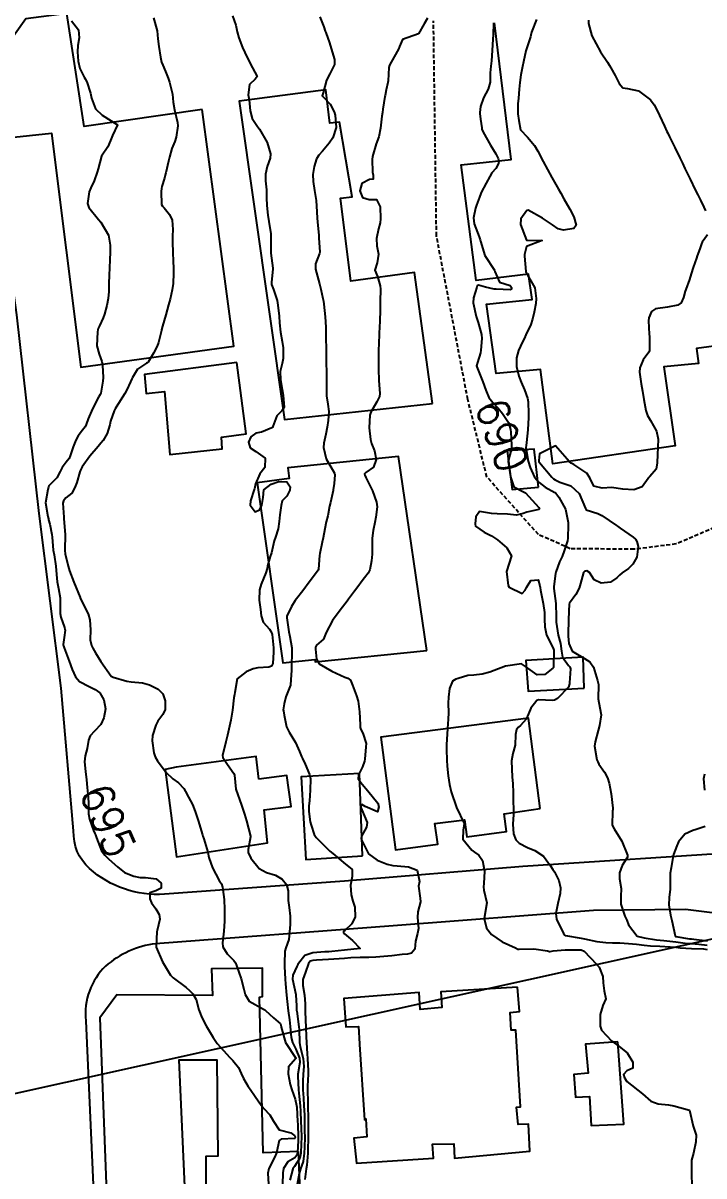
# Model space of a CAD drawing. Header units: metres. Extents: x 292545 to 299085, y 7450245 to 7463078.
# Drawn here: x 296934.7 to 297021.1, y 7453229 to 7453375.1 of the extents above; entities that cross this region are included whole.
import ezdxf
from ezdxf.enums import TextEntityAlignment as Align

# ---------------------------------------------------------------- set-up
doc = ezdxf.new("R2010")
doc.units = ezdxf.units.M
doc.linetypes.add('CONTINUO', pattern=[0])
doc.linetypes.add('DASHED', pattern=[0.75, 0.5, -0.25])
for name, color, linetype in [('Cotas', 45, 'Continuous'), ('Curvas de Nivel 1m', 11, 'Continuous'), ('Curvas de Nivel 5m', 15, 'Continuous'), ('Edificações', 30, 'Continuous'), ('TEXTO', 45, 'Continuous'), ('Vias Primárias', 230, 'Continuous'), ('Vias Secundárias', 230, 'DASHED')]:
    doc.layers.add(name, color=color, linetype=linetype)
doc.styles.add('Style-STANDARD', font='STANDARD.shx')

msp = doc.modelspace()

# ---------------------------------------------------------------- linework, layer by layer
at = {"layer": 'Curvas de Nivel 1m', "flags": 128}
for points, elevation in [([(296951.29, 7453375.79), (296951.74, 7453374.17), (296951.83, 7453373.13), (296951.95, 7453372.16), (296952.19, 7453370.81), (296952.32, 7453370.16), (296952.46, 7453369.79), (296952.82, 7453369), (296953.14, 7453368.15), (296953.31, 7453367.64), (296953.69, 7453366.14), (296953.78, 7453365.13), (296953.95, 7453364.14), (296954.34, 7453362.54), (296954.39, 7453362.13), (296954.17, 7453360.69), (296953.98, 7453360.14), (296953.62, 7453359.23), (296953.32, 7453358.14), (296953.2, 7453357.64), (296952.85, 7453356.15), (296952.81, 7453356.01), (296952.66, 7453355.49), (296952.36, 7453354.44), (296952.3, 7453354.16), (296952.26, 7453353.77), (296952.31, 7453352.15), (296952.42, 7453351.95), (296952.62, 7453351.73), (296953.33, 7453350.86), (296953.66, 7453350.14), (296953.74, 7453348.99), (296953.71, 7453348.14), (296953.71, 7453347.29), (296953.74, 7453346.14), (296953.8, 7453344.88), (296953.82, 7453344.14), (296953.83, 7453343.45), (296953.79, 7453342.14), (296953.67, 7453341.32), (296953.4, 7453340.15), (296953.2, 7453339.42), (296952.84, 7453338.15), (296952.44, 7453336.73), (296952.31, 7453336.28), (296952.28, 7453336.16), (296951.91, 7453334.67), (296951.73, 7453334.17), (296951.28, 7453333.29), (296950.61, 7453332.18), (296950.48, 7453332.08), (296950.38, 7453332.03), (296949.27, 7453331.29), (296948.61, 7453330.2), (296948.53, 7453330.03), (296948.36, 7453329.68), (296947.89, 7453328.65), (296947.66, 7453328.21), (296946.56, 7453326.47), (296946.42, 7453326.23), (296946.31, 7453325.98), (296945.85, 7453324.68), (296945.73, 7453324.24), (296945.4, 7453323.11), (296944.91, 7453322.24), (296944.62, 7453321.88), (296944.26, 7453321.48), (296943.23, 7453320.27), (296942.23, 7453318.9), (296942.02, 7453318.49), (296941.95, 7453318.28), (296941.56, 7453316.93), (296941.33, 7453316.29), (296940.92, 7453315.56), (296940.18, 7453314.95), (296939.87, 7453314.61), (296939.79, 7453314.3), (296939.91, 7453312.54), (296939.93, 7453312.3), (296940.1, 7453310.32), (296940.1, 7453310.3), (296940.04, 7453308.36), (296940.05, 7453308.3), (296940.1, 7453307.86), (296940.45, 7453306.3), (296940.62, 7453305.74), (296941.18, 7453304.29), (296941.98, 7453302.33), (296942, 7453302.28), (296942.03, 7453302.17), (296942.98, 7453300.27), (296943.22, 7453299.49), (296943.31, 7453298.26), (296943.25, 7453296.97), (296943.42, 7453296.26), (296943.6, 7453295.91), (296943.94, 7453295.33), (296944.6, 7453294.24), (296945.91, 7453292.36), (296946.15, 7453292.23), (296947.91, 7453291.74), (296948.47, 7453291.64), (296949.9, 7453291.52), (296950.79, 7453291.28), (296951.89, 7453290.73), (296952.45, 7453290.15), (296952.78, 7453289.25), (296952.76, 7453288.15), (296952.47, 7453287.53), (296951.84, 7453286.67), (296951.65, 7453286.35), (296951.56, 7453286.16), (296951.14, 7453284.85), (296951.11, 7453284.17), (296951.32, 7453282.64), (296951.49, 7453282.16), (296951.79, 7453281.65), (296952.89, 7453280.15), (296953.75, 7453279.35), (296954.46, 7453278.84), (296955.14, 7453278.12), (296955.36, 7453277.74), (296955.73, 7453277.03), (296956.22, 7453276.1), (296956.57, 7453275.23), (296956.94, 7453274.1), (296957.51, 7453272.26), (296957.56, 7453272.09), (296957.67, 7453271.77), (296958.17, 7453270.08), (296958.32, 7453269.4), (296958.76, 7453268.08), (296959.61, 7453266.46), (296959.77, 7453266.23), (296959.89, 7453266.07), (296960.03, 7453265.63), (296960.26, 7453264.06), (296960.29, 7453262.79), (296960.27, 7453262.06), (296960.27, 7453261.33), (296960.22, 7453260.06), (296960.04, 7453258.59), (296960.09, 7453258.06), (296960.63, 7453257.19), (296961.49, 7453256.33), (296961.69, 7453256.04), (296961.82, 7453255.7), (296962.4, 7453254.03), (296962.74, 7453252.72), (296962.9, 7453252.03), (296963.42, 7453251.17), (296965.25, 7453250.16), (296965.4, 7453250.08), (296965.5, 7453250), (296966.49, 7453249.08), (296967.39, 7453248.3), (296967.46, 7453247.97), (296967.47, 7453247.88), (296968.02, 7453245.96), (296969.33, 7453243.97), (296969.34, 7453243.95), (296969.33, 7453243.91), (296968.41, 7453242.87), (296968.37, 7453241.96), (296968.62, 7453240.64), (296968.81, 7453239.95), (296969.27, 7453238.76), (296969.44, 7453237.95), (296969.46, 7453237.75), (296969.56, 7453235.95), (296969.58, 7453235.61), (296969.64, 7453233.95), (296969.63, 7453233.53), (296969.53, 7453231.95), (296969.47, 7453231.67), (296969.19, 7453231.33), (296968.31, 7453230.83), (296967.78, 7453229.96), (296967.69, 7453229.44), (296967.66, 7453227.97)], 694), ([(296961.32, 7453376.05), (296961.72, 7453374.87), (296961.9, 7453374.04), (296962.11, 7453373.27), (296962.58, 7453372.03), (296962.85, 7453371.41), (296963.56, 7453370.02), (296964.45, 7453368.38), (296964.18, 7453368.02), (296963.47, 7453367.36), (296963.3, 7453366.02), (296963.4, 7453365.41), (296963.54, 7453364.03), (296963.79, 7453363.06), (296964.48, 7453362.01), (296964.74, 7453361.69), (296965.7, 7453360), (296966.12, 7453358.58), (296966.08, 7453358), (296965.71, 7453356.97), (296965.47, 7453356), (296965.5, 7453355.16), (296965.61, 7453354), (296965.63, 7453353), (296965.66, 7453352), (296965.8, 7453350.81), (296965.92, 7453350), (296966.15, 7453348.42), (296966.18, 7453347.99), (296966.15, 7453346.41), (296966.16, 7453345.99), (296966.42, 7453344.09), (296966.43, 7453343.99), (296966.25, 7453342.25), (296966.26, 7453341.99), (296966.5, 7453341.35), (296966.96, 7453339.99), (296967.07, 7453339.39), (296967.23, 7453337.98), (296967.28, 7453337.14), (296967.39, 7453335.98), (296967.62, 7453334.77), (296967.74, 7453333.98), (296967.73, 7453332.64), (296967.61, 7453331.98), (296967.36, 7453330.99), (296967.38, 7453329.98), (296967.61, 7453328.71), (296967.73, 7453327.98), (296967.85, 7453326.45), (296967.57, 7453325.98), (296966.91, 7453325.38), (296966.43, 7453323.99), (296966.38, 7453323.9), (296966.29, 7453323.84), (296964.98, 7453323.3), (296964.28, 7453323.15), (296963.61, 7453322.69), (296963.32, 7453322.02), (296963.54, 7453321.31), (296964.25, 7453320.83), (296965.43, 7453320), (296965.4, 7453318.82), (296964.78, 7453318.01), (296964.2, 7453316.76), (296964.1, 7453316.12), (296964.07, 7453316.02), (296963.6, 7453314.6), (296963.56, 7453314.03), (296964.16, 7453313.2), (296964.74, 7453313.43), (296965.02, 7453314.01), (296965.2, 7453315.02), (296965.26, 7453316), (296966.2, 7453316.72), (296967.16, 7453317.02), (296968.2, 7453316.99), (296968.61, 7453316.38), (296968.57, 7453315.96), (296968.19, 7453315.19), (296967.59, 7453314.57), (296967.48, 7453313.98), (296967.3, 7453312.83), (296967.22, 7453311.98), (296967.08, 7453311.03), (296966.74, 7453309.98), (296966.6, 7453309.5), (296966.23, 7453307.99), (296966.2, 7453307.89), (296966.1, 7453307.54), (296965.73, 7453306.34), (296965.68, 7453306), (296965.53, 7453305.46), (296964.94, 7453304.01), (296964.74, 7453303.31), (296964.69, 7453302.01), (296964.84, 7453300.84), (296964.93, 7453300.01), (296965.21, 7453299.22), (296965.99, 7453298.34), (296966.22, 7453297.99), (296966.32, 7453297.65), (296966.49, 7453295.98), (296966.5, 7453295.43), (296966.42, 7453293.99), (296966.27, 7453293.64), (296965.93, 7453293.51), (296964.5, 7453293.44), (296963.92, 7453293.32), (296963.04, 7453292.9), (296961.9, 7453292.04), (296961.61, 7453290.32), (296961.55, 7453290.04), (296961.47, 7453289.63), (296961.29, 7453288.05), (296961.11, 7453286.79), (296960.93, 7453286.05), (296960.66, 7453284.9), (296960.47, 7453284.06), (296960.05, 7453282.32), (296960.07, 7453282.07), (296960.67, 7453281.17), (296961.48, 7453280.04), (296961.56, 7453279.84), (296961.74, 7453278.04), (296962.45, 7453276.03), (296962.83, 7453274.9), (296963.09, 7453274.03), (296963.59, 7453272.1), (296963.6, 7453272.02), (296963.27, 7453270.41), (296963.3, 7453270.02), (296963.64, 7453269.3), (296964.68, 7453268.01), (296965.62, 7453267.49), (296966.77, 7453267.14), (296967.61, 7453266.65), (296968.16, 7453265.96), (296968.38, 7453265.18), (296968.37, 7453263.96), (296968.47, 7453263.06), (296968.62, 7453261.96), (296968.6, 7453260.89), (296968.52, 7453259.96), (296968.46, 7453259.01), (296968.07, 7453257.96), (296967.95, 7453257.52), (296967.89, 7453255.97), (296967.89, 7453255.56), (296967.97, 7453253.96), (296968.04, 7453253.37), (296968.17, 7453251.96), (296968.23, 7453251.16), (296968.35, 7453249.96), (296968.52, 7453248.83), (296968.63, 7453247.96), (296968.74, 7453246.58), (296968.91, 7453245.95), (296969.35, 7453245.11), (296969.8, 7453243.95), (296969.84, 7453243.43), (296969.58, 7453241.95), (296969.57, 7453241.69), (296969.67, 7453239.95), (296969.72, 7453239.52), (296969.89, 7453237.94), (296969.94, 7453237.26), (296969.99, 7453235.94), (296970.02, 7453235.15), (296970.04, 7453233.94), (296970.03, 7453233.11), (296969.98, 7453231.94), (296969.84, 7453231.29), (296969.18, 7453230.23), (296969.04, 7453230.08), (296968.96, 7453229.95), (296968.59, 7453228.51)], 693), ([(296972.38, 7453375.93), (296972.89, 7453374.65), (296973.07, 7453374.1), (296973.13, 7453373.92), (296973.59, 7453372.63), (296973.82, 7453371.91), (296974.22, 7453370.52), (296974.22, 7453369.9), (296973.63, 7453368.71), (296973.24, 7453367.91), (296972.8, 7453366.3), (296972.7, 7453366.02), (296972.67, 7453365.92), (296972.79, 7453365.8), (296973.71, 7453364.84), (296974.18, 7453363.9), (296974.32, 7453363.46), (296974.45, 7453361.89), (296974.04, 7453360.58), (296973.58, 7453359.91), (296972.7, 7453358.89), (296972.24, 7453358.38), (296971.95, 7453357.93), (296971.66, 7453356.95), (296971.49, 7453355.93), (296971.52, 7453355.07), (296971.72, 7453353.93), (296971.9, 7453352.66), (296971.97, 7453351.93), (296972.06, 7453350.46), (296972.1, 7453349.92), (296972.25, 7453348.25), (296972.27, 7453347.92), (296972.37, 7453346.11), (296972.33, 7453345.92), (296971.85, 7453344.61), (296971.81, 7453343.93), (296972.33, 7453342.1), (296972.38, 7453341.92), (296972.5, 7453341.43), (296972.78, 7453340.21), (296972.83, 7453339.91), (296972.88, 7453339.51), (296973.07, 7453337.91), (296973.14, 7453336.61), (296973.15, 7453335.91), (296973.16, 7453335.17), (296973.18, 7453333.91), (296973.19, 7453332.71), (296973.2, 7453331.91), (296973.22, 7453331.07), (296973.23, 7453329.91), (296973.21, 7453329.05), (296973.22, 7453327.91), (296973.4, 7453326.83), (296973.52, 7453325.91), (296973.42, 7453324.79), (296973.29, 7453323.91), (296973.15, 7453323.04), (296972.88, 7453321.91), (296972.83, 7453321.34), (296973.19, 7453319.91), (296974.22, 7453318.09), (296974.27, 7453317.9), (296974.2, 7453316.78), (296974.09, 7453316), (296974.07, 7453315.9), (296973.72, 7453314.36), (296973.62, 7453313.91), (296973.38, 7453312.69), (296973.2, 7453311.91), (296973.01, 7453311.03), (296972.79, 7453309.91), (296972.67, 7453309.36), (296972.37, 7453307.92), (296972.34, 7453307.67), (296972.23, 7453305.92), (296972.18, 7453305.81), (296972.07, 7453305.66), (296970.77, 7453303.94), (296970.46, 7453303.53), (296970.04, 7453302.99), (296969.58, 7453302.4), (296969.25, 7453301.96), (296968.78, 7453301.2), (296968.2, 7453299.97), (296968.19, 7453299.78), (296968.43, 7453297.97), (296968.56, 7453297.38), (296968.82, 7453295.96), (296968.83, 7453295.08), (296968.8, 7453293.96), (296968.79, 7453293.1), (296968.68, 7453291.96), (296968.64, 7453291.22), (296968.16, 7453289.97), (296968.07, 7453289.77), (296967.87, 7453288.87), (296967.73, 7453288.1), (296967.75, 7453287.97), (296967.85, 7453287.44), (296968.17, 7453285.97), (296968.5, 7453285.29), (296969.31, 7453283.96), (296969.8, 7453282.84), (296970.06, 7453282.21), (296970.19, 7453281.94), (296970.52, 7453281.2), (296971.07, 7453279.93), (296971.19, 7453279.36), (296971.16, 7453277.93), (296971.06, 7453276.59), (296971, 7453275.93), (296970.98, 7453275.2), (296971.14, 7453273.93), (296971.26, 7453273.5), (296971.68, 7453272.3), (296971.93, 7453271.92), (296973.65, 7453270.21), (296974.01, 7453269.9), (296975.63, 7453268.53), (296976.01, 7453268.26), (296976.49, 7453267.87), (296976.5, 7453266.98), (296976.28, 7453265.87), (296976.35, 7453264.64), (296976.57, 7453263.87), (296976.81, 7453263.1), (296976.87, 7453261.86), (296976.42, 7453260.98), (296975.53, 7453260.16), (296975.39, 7453260.01), (296975.39, 7453259.88), (296975.52, 7453259.7), (296976.52, 7453258.87), (296977.5, 7453257.85), (296975.5, 7453257.64), (296973.92, 7453257.48), (296973.5, 7453257.45), (296973.01, 7453257.42), (296971.5, 7453257.31), (296970.48, 7453256.96), (296969.66, 7453255.95), (296969.6, 7453255.83), (296969.48, 7453255.59), (296968.94, 7453254.47), (296968.93, 7453253.96), (296969.34, 7453252.05), (296969.35, 7453251.95), (296969.41, 7453250.65), (296969.44, 7453249.95), (296969.45, 7453249.9), (296969.71, 7453247.95), (296969.74, 7453247.59), (296969.79, 7453245.95), (296969.89, 7453245.41), (296970.28, 7453243.94), (296970.36, 7453242.9), (296970.26, 7453241.94), (296970.21, 7453241.04), (296970.24, 7453239.94), (296970.3, 7453238.92), (296970.36, 7453237.94), (296970.42, 7453236.77), (296970.43, 7453235.94), (296970.45, 7453234.71), (296970.46, 7453233.94), (296970.44, 7453232.69), (296970.41, 7453231.94), (296970.25, 7453230.87), (296969.92, 7453229.94), (296969.74, 7453229.36), (296969.49, 7453227.95)], 692), ([(296986.02, 7453375.76), (296985.62, 7453375.04), (296984.88, 7453373.77), (296982.88, 7453373.06), (296982.5, 7453372.17), (296982.35, 7453371.81), (296981.79, 7453370.87), (296981.21, 7453369.82), (296981.13, 7453369.52), (296981.05, 7453367.82), (296981.02, 7453367.61), (296980.8, 7453366.69), (296980.66, 7453365.95), (296980.64, 7453365.82), (296980.37, 7453364.22), (296980.31, 7453363.82), (296980.25, 7453363.32), (296980.07, 7453361.83), (296979.84, 7453360.72), (296979.54, 7453359.84), (296979.06, 7453358.21), (296979.01, 7453357.85), (296979.07, 7453356.24), (296979.16, 7453355.84), (296979.15, 7453355.36), (296978.66, 7453355.3), (296977.72, 7453354.79), (296977.45, 7453353.86), (296977.79, 7453353.02), (296978.63, 7453352.79), (296979.58, 7453352.79), (296980.05, 7453351.83), (296980.09, 7453350.33), (296980.04, 7453349.83), (296979.83, 7453349.07), (296979.57, 7453347.84), (296979.62, 7453346.89), (296979.81, 7453345.83), (296979.63, 7453344.74), (296979.36, 7453343.84), (296979.69, 7453343.01), (296980.05, 7453341.83), (296980.07, 7453341.4), (296980.05, 7453339.83), (296980.02, 7453338.27), (296980, 7453337.83), (296979.97, 7453337.35), (296979.89, 7453335.83), (296979.84, 7453334.4), (296979.83, 7453333.83), (296979.83, 7453333.26), (296979.81, 7453331.83), (296979.81, 7453331.26), (296979.84, 7453329.83), (296979.98, 7453328.18), (296979.95, 7453327.83), (296979.62, 7453327.12), (296978.84, 7453325.84), (296978.7, 7453325.45), (296978.63, 7453323.84), (296978.79, 7453322.36), (296978.95, 7453321.84), (296979.33, 7453320.91), (296979.51, 7453319.83), (296979.2, 7453318.87), (296978.22, 7453318.17), (296978.06, 7453318), (296978.08, 7453317.85), (296978.21, 7453317.56), (296979.04, 7453315.84), (296979.58, 7453314.44), (296979.66, 7453313.84), (296979.48, 7453312.51), (296979.35, 7453311.84), (296979.13, 7453310.84), (296979, 7453309.84), (296979.01, 7453308.94), (296979.02, 7453307.84), (296978.94, 7453306.98), (296978.7, 7453305.84), (296978.49, 7453305.43), (296978.06, 7453304.85), (296977.64, 7453304.27), (296977.32, 7453303.86), (296976.77, 7453303.14), (296976.03, 7453302.14), (296975.91, 7453301.99), (296975.83, 7453301.87), (296975.26, 7453301.12), (296974.34, 7453299.89), (296974, 7453299.44), (296973.2, 7453297.91), (296972.84, 7453297.04), (296971.96, 7453296.28), (296971.82, 7453296.05), (296971.81, 7453295.92), (296971.81, 7453295.78), (296971.94, 7453294.54), (296972.31, 7453293.92), (296973.92, 7453293.02), (296975.53, 7453292.26), (296975.91, 7453292.11), (296976.27, 7453291.87), (296976.51, 7453291.25), (296977.04, 7453289.86), (296977.23, 7453289.21), (296977.42, 7453287.86), (296977.49, 7453286.2), (296977.5, 7453285.86), (296977.58, 7453285.6), (296977.83, 7453285.16), (296978.24, 7453283.85), (296978.23, 7453283.42), (296978.08, 7453281.85), (296978.05, 7453281.58), (296977.77, 7453280.86), (296977.29, 7453279.86), (296977.26, 7453279.36), (296977.75, 7453278.7), (296978.46, 7453277.84), (296979.72, 7453276.28), (296979.85, 7453275.83), (296979.71, 7453275.19), (296978.12, 7453275.85), (296977.72, 7453276.1), (296977.56, 7453276.01), (296977.56, 7453275.85), (296977.59, 7453275.73), (296977.71, 7453275.42), (296978.4, 7453273.84), (296978.29, 7453273.24), (296977.68, 7453272.08), (296977.64, 7453271.85), (296977.67, 7453271.65), (296978.55, 7453269.84), (296979.64, 7453269.07), (296980.9, 7453268.55), (296981.63, 7453268.37), (296982.17, 7453268.34), (296983.63, 7453268.21), (296984.71, 7453267.77), (296985, 7453266.37), (296984.87, 7453265.77), (296985.12, 7453264.22), (296985.14, 7453263.76), (296984.81, 7453262.52), (296984.75, 7453261.77), (296984.91, 7453260.39), (296984.78, 7453259.77), (296984.5, 7453258.79), (296984.42, 7453257.77), (296984.02, 7453257.25), (296983.5, 7453257.13), (296982.8, 7453257.09), (296981.49, 7453256.95), (296980.48, 7453256.83), (296979.49, 7453256.76), (296978.61, 7453256.72), (296977.49, 7453256.71), (296976.3, 7453256.67), (296975.49, 7453256.61), (296974.83, 7453256.54), (296973.49, 7453256.45), (296971.94, 7453256.38), (296971.49, 7453256.35), (296971.17, 7453256.24), (296970.95, 7453255.94), (296970.56, 7453254.85), (296970.24, 7453253.94), (296970.22, 7453253.17), (296970.43, 7453251.94), (296970.52, 7453250.84), (296970.53, 7453249.94), (296970.58, 7453248.75), (296970.62, 7453247.94), (296970.66, 7453246.65), (296970.67, 7453245.94), (296970.76, 7453244.52), (296970.83, 7453243.93), (296970.91, 7453242.34), (296970.89, 7453241.93), (296970.83, 7453240.41), (296970.82, 7453239.93), (296970.85, 7453238.36), (296970.86, 7453237.93), (296970.88, 7453236.3), (296970.88, 7453235.93), (296970.89, 7453234.27), (296970.88, 7453233.93), (296970.86, 7453232.27), (296970.85, 7453231.93), (296970.72, 7453230.39), (296970.65, 7453229.94), (296970.49, 7453228.6)], 691), ([(296999.87, 7453375.6), (296999.24, 7453373.96), (296999.14, 7453373.61), (296999.09, 7453373.39), (296998.87, 7453372.75), (296998.58, 7453371.89), (296998.5, 7453371.61), (296998.21, 7453370.24), (296998.08, 7453369.62), (296997.87, 7453368.58), (296997.74, 7453367.62), (296997.66, 7453366.76), (296997.56, 7453365.62), (296997.48, 7453364.92), (296997.49, 7453363.62), (296997.6, 7453362.77), (296997.82, 7453361.62), (296998.73, 7453360.66), (296999.62, 7453359.6), (297000.02, 7453358.91), (297000.69, 7453357.58), (297001.81, 7453355.57), (297002.65, 7453354.08), (297002.94, 7453353.56), (297003.34, 7453352.85), (297004.07, 7453351.55), (297004.61, 7453350.56), (297004.88, 7453349.54), (297004.59, 7453349.09), (297003.26, 7453348.88), (297002.59, 7453349.05), (297001.88, 7453349.57), (297000.61, 7453350.42), (296998.81, 7453351.41), (296998.62, 7453351.37), (296997.88, 7453350.34), (296997.82, 7453349.62), (296998.57, 7453347.61), (297000.57, 7453347.58), (296998.57, 7453346.84), (296998.35, 7453345.82), (296998.35, 7453345.61), (296998.49, 7453343.65), (296998.5, 7453343.61), (296998.52, 7453343.56), (296999.63, 7453341.6), (296999.83, 7453340.25), (296999.75, 7453339.6), (296999.55, 7453338.51), (296999.34, 7453337.6), (296999.13, 7453336.92), (296998.52, 7453335.61), (296998.49, 7453335.55), (296998.43, 7453335.43), (296997.83, 7453334.19), (296997.57, 7453333.62), (296997.31, 7453332.71), (296997.3, 7453331.62), (296997.61, 7453330.37), (296997.91, 7453329.61), (296998.34, 7453328.67), (296998.73, 7453327.61), (296998.81, 7453327.12), (296998.85, 7453325.6), (296998.82, 7453325.09), (296998.74, 7453323.61), (296998.71, 7453323.17), (296998.53, 7453321.61), (296998.52, 7453321.34), (296998.79, 7453319.6), (296999.04, 7453318.8), (296999.61, 7453317.6), (297000.21, 7453316.9), (297000.95, 7453316.33), (297002.19, 7453315.63), (297002.29, 7453315.56), (297002.7, 7453315.04), (297003.53, 7453313.55), (297003.85, 7453311.84), (297003.85, 7453311.54), (297003.82, 7453309.85), (297003.77, 7453309.54), (297003.38, 7453308.27), (297003.1, 7453307.55), (297002.76, 7453306.88), (297002.31, 7453305.56), (297002.27, 7453305.36), (297002.05, 7453303.73), (297002.04, 7453303.56), (297002.05, 7453303.47), (297002.32, 7453301.56), (297002.35, 7453299.91), (297002.33, 7453299.57), (297002.34, 7453299.22), (297002.62, 7453297.56), (297002.89, 7453296.49), (297003.01, 7453295.55), (297003.16, 7453294.77), (297003.93, 7453293.73), (297004.1, 7453293.54), (297004.17, 7453293.3), (297004.04, 7453291.54), (297004.02, 7453291.42), (297003.9, 7453290.98), (297002.51, 7453289.56), (297002.12, 7453289.33), (297001.88, 7453289.29), (297000.09, 7453289.38), (296999.88, 7453289.29), (296999.14, 7453288.32), (296998.85, 7453287.6), (296998.53, 7453286.93), (296997.84, 7453286.11), (296997.56, 7453285.89), (296997.31, 7453285.62), (296997.18, 7453284.98), (296997.15, 7453283.62), (296996.87, 7453282.55), (296996.68, 7453281.63), (296996.72, 7453280.58), (296996.79, 7453279.62), (296996.86, 7453278.73), (296996.91, 7453277.62), (296996.9, 7453276.45), (296996.94, 7453275.62), (296996.94, 7453274.85), (296996.87, 7453273.62), (296996.93, 7453272.37), (296997.22, 7453271.62), (296997.66, 7453271.22), (296998.7, 7453270.65), (296999.65, 7453270.26), (297000.75, 7453269.58), (297001.63, 7453268.34), (297001.92, 7453267.86), (297002.14, 7453267.56), (297002.67, 7453266.49), (297002.9, 7453265.55), (297002.85, 7453264.82), (297002.55, 7453263.56), (297002.29, 7453262.29), (297002.39, 7453261.56), (297003.29, 7453259.78), (297003.46, 7453259.54), (297003.5, 7453259.52), (297003.52, 7453259.52), (297003.54, 7453259.52), (297005.52, 7453259.16), (297005.96, 7453259.07), (297007.52, 7453258.76), (297008.63, 7453258.6), (297009.51, 7453258.59), (297010.41, 7453258.57), (297011.51, 7453258.49), (297012.54, 7453258.41), (297013.51, 7453258.3), (297014.3, 7453258.2), (297015.51, 7453258.15), (297016.81, 7453258.09), (297017.51, 7453258.01), (297018.08, 7453257.95), (297019.51, 7453257.87), (297021.04, 7453257.8), (297021.51, 7453257.74)], 689), ([(297006.43, 7453375.52), (297006.47, 7453375.08), (297006.88, 7453373.51), (297007.97, 7453371.5), (297008.84, 7453370.2), (297009.12, 7453369.77), (297009.29, 7453369.48), (297009.82, 7453368.48), (297010.35, 7453367.47), (297010.8, 7453366.92), (297011.41, 7453366.85), (297012.8, 7453366.55), (297014.3, 7453365.42), (297014.78, 7453364.77), (297015.23, 7453363.87), (297015.44, 7453363.41), (297016.08, 7453362.06), (297016.4, 7453361.39), (297016.51, 7453361.17), (297016.73, 7453360.73), (297017.38, 7453359.38), (297018.03, 7453358.04), (297018.36, 7453357.37), (297018.68, 7453356.71), (297019.33, 7453355.36), (297019.98, 7453354.02), (297020.31, 7453353.35), (297020.64, 7453352.68), (297021.07, 7453351.79), (297021.29, 7453351.34)], 688), ([(297021.53, 7453348.28), (297020.88, 7453347.35), (297020.78, 7453347.14), (297020.56, 7453346.54), (297020.25, 7453345.65), (297020.14, 7453345.35), (297019.73, 7453344.16), (297019.47, 7453343.36), (297019.24, 7453342.64), (297018.79, 7453341.37), (297018.72, 7453341.15), (297018.49, 7453340.37), (297018.19, 7453339.66), (297017.76, 7453339.38), (297016.47, 7453339.15), (297014.94, 7453338.94), (297014.46, 7453338.6), (297014.1, 7453337.78), (297014.07, 7453337.42), (297014.15, 7453335.7), (297014.17, 7453335.42), (297014.2, 7453333.62), (297014.11, 7453333.42), (297013.37, 7453332.45), (297012.95, 7453331.43), (297012.93, 7453330.88), (297013.13, 7453329.43), (297013.28, 7453328.49), (297013.47, 7453327.43), (297013.72, 7453326.03), (297013.92, 7453325.42), (297014.3, 7453324.79), (297015.06, 7453323.41), (297015.27, 7453322.42), (297015.26, 7453321.41), (297015.19, 7453320.47), (297015.16, 7453319.41), (297015.01, 7453318.62), (297014.22, 7453317.69), (297014.08, 7453317.55), (297014.01, 7453317.42), (297013.27, 7453316.36), (297012.2, 7453315.99), (297010.79, 7453316.06), (297010.2, 7453316.16), (297009.42, 7453316.26), (297008.2, 7453316.18), (297007.13, 7453316.43), (297006.6, 7453317.51), (297006.22, 7453318.11), (297004.59, 7453319.19), (297004.24, 7453319.37), (297004.03, 7453319.54), (297002.26, 7453321.56), (297000.25, 7453320.54), (297000.15, 7453319.68), (297000.17, 7453319.59), (297000.24, 7453319.46), (297001.81, 7453317.57), (297002.02, 7453317.37), (297002.21, 7453317.24), (297002.81, 7453316.95), (297004.2, 7453316.49), (297005.25, 7453315.53), (297006.06, 7453313.62), (297006.11, 7453313.52), (297006.16, 7453313.47), (297007.64, 7453312.98), (297008.16, 7453312.72), (297010.01, 7453311.47), (297010.14, 7453311.38), (297010.46, 7453311.14), (297012.13, 7453309.99), (297012.42, 7453309.74), (297012.6, 7453309.44), (297012.73, 7453308.82), (297012.6, 7453307.44), (297012.08, 7453306.58), (297011.51, 7453306.02), (297010.71, 7453305.46), (297010.37, 7453305.17), (297010.06, 7453304.84), (297009.24, 7453304.29), (297008.05, 7453304.14), (297007.15, 7453304.59), (297006.58, 7453305.51), (297006.25, 7453305.7), (297006.07, 7453305.68), (297005.96, 7453305.63), (297005.82, 7453305.52), (297005.45, 7453304.13), (297005.26, 7453303.53), (297004.85, 7453302.72), (297004.02, 7453301.64), (297004, 7453301.56), (297004, 7453301.54), (297004, 7453301.52), (297003.9, 7453299.54), (297003.85, 7453297.67), (297003.86, 7453297.54), (297003.88, 7453297.45), (297003.96, 7453296.51), (297004.39, 7453295.54), (297005.94, 7453294.59), (297006.63, 7453294.2), (297007.08, 7453293.5), (297007.57, 7453291.83), (297007.69, 7453291.49), (297007.71, 7453291.3), (297007.67, 7453289.49), (297007.87, 7453288.36), (297008.05, 7453287.49), (297007.84, 7453286.1), (297007.68, 7453285.5), (297007.28, 7453284.04), (297007.22, 7453283.51), (297007.52, 7453281.77), (297007.62, 7453281.5), (297007.78, 7453281.21), (297008.49, 7453280.21), (297008.87, 7453279.48), (297009.09, 7453278.81), (297009.34, 7453277.48), (297009.54, 7453275.64), (297009.53, 7453275.47), (297009.49, 7453275.25), (297009.46, 7453273.47), (297009.69, 7453273.01), (297010.66, 7453271.46), (297011.41, 7453269.69), (297011.39, 7453269.45), (297010.74, 7453268.36), (297010.39, 7453267.46), (297010.4, 7453266.68), (297010.58, 7453265.46), (297010.57, 7453264.47), (297010.54, 7453263.46), (297011.06, 7453261.94), (297011.31, 7453261.45), (297011.54, 7453260.85), (297012.61, 7453259.44), (297013.52, 7453259.2), (297015.07, 7453258.96), (297015.52, 7453258.93), (297016.02, 7453258.89), (297017.52, 7453258.69), (297018.69, 7453258.53), (297019.51, 7453258.48), (297020.44, 7453258.42), (297021.51, 7453258.27)], 688), ([(297021.14, 7453279.97), (297021.04, 7453279.34), (297021.17, 7453277.91)], 687), ([(297021.23, 7453273.33), (297020.09, 7453272.94), (297019.68, 7453272.81), (297018.68, 7453272.36), (297017.88, 7453271.38), (297017.66, 7453270.89), (297017.25, 7453269.78), (297017.15, 7453269.38), (297016.92, 7453268.09), (297016.8, 7453267.39), (297016.79, 7453266.2), (297016.8, 7453265.39), (297016.66, 7453264.31), (297016.63, 7453263.39), (297016.86, 7453262.08), (297017.02, 7453261.39), (297017.45, 7453259.45), (297017.49, 7453259.38), (297017.52, 7453259.37), (297019.27, 7453259.1), (297019.52, 7453259.08), (297019.81, 7453259.06), (297021.52, 7453258.81)], 687)]:
    msp.add_lwpolyline(points, dxfattribs=dict(at, elevation=elevation))
at = {"layer": 'Curvas de Nivel 5m', "flags": 128}
for points, elevation in [([(296940.9, 7453375.42), (296941.76, 7453374.29), (296941.86, 7453373.28), (296941.68, 7453372.29), (296941.64, 7453371.5), (296941.72, 7453370.29), (296941.93, 7453369.39), (296942.51, 7453368.27), (296942.62, 7453368.08), (296942.81, 7453367.68), (296943.31, 7453366.26), (296943.44, 7453365.61), (296943.92, 7453364.26), (296944.76, 7453363.48), (296946.74, 7453362.23), (296946.07, 7453360.9), (296945.82, 7453360.24), (296945.5, 7453359.45), (296944.69, 7453358.25), (296944.26, 7453356.67), (296944.13, 7453356.26), (296943.75, 7453355.16), (296943.34, 7453354.26), (296943.14, 7453353.76), (296942.92, 7453352.27), (296943.1, 7453351.78), (296944.32, 7453350.25), (296944.6, 7453349.9), (296945.57, 7453348.24), (296945.8, 7453347), (296945.78, 7453346.24), (296945.76, 7453345.02), (296945.72, 7453344.24), (296945.67, 7453343.08), (296945.63, 7453342.24), (296945.61, 7453341.12), (296945.54, 7453340.24), (296945.36, 7453339.36), (296945.07, 7453338.24), (296944.92, 7453337.78), (296944.44, 7453336.77), (296944.28, 7453336.41), (296944.24, 7453336.25), (296944.2, 7453336.02), (296944.1, 7453334.25), (296944.4, 7453333.19), (296944.75, 7453332.25), (296944.83, 7453331.79), (296944.9, 7453330.24), (296944.85, 7453329.75), (296944.6, 7453328.25), (296944.53, 7453328.05), (296944.33, 7453327.72), (296943.54, 7453326.26), (296943.02, 7453324.99), (296942.76, 7453324.27), (296942.6, 7453323.97), (296942.28, 7453323.56), (296941.73, 7453322.83), (296941.45, 7453322.29), (296941.1, 7453321.45), (296940.7, 7453320.3), (296940.57, 7453319.97), (296940.23, 7453319.48), (296939.71, 7453318.82), (296939.45, 7453318.31), (296939.01, 7453317.51), (296938.2, 7453316.64), (296938.03, 7453316.49), (296937.96, 7453316.32), (296937.89, 7453316.02), (296937.6, 7453314.33), (296937.87, 7453312.61), (296937.95, 7453312.32), (296937.99, 7453312.17), (296938.14, 7453311.64), (296938.4, 7453310.32), (296938.43, 7453310), (296938.58, 7453308.32), (296938.67, 7453307.74), (296938.89, 7453306.32), (296938.99, 7453305.24), (296939.08, 7453304.31), (296939.23, 7453303.49), (296939.44, 7453302.31), (296939.47, 7453300.85), (296939.45, 7453300.31), (296939.52, 7453299.83), (296939.99, 7453298.52), (296940.06, 7453298.3), (296940.07, 7453298.21), (296939.97, 7453297.27), (296939.85, 7453296.4), (296939.84, 7453296.3), (296939.86, 7453296.2), (296939.95, 7453295.97), (296940.6, 7453294.29), (296940.99, 7453293.22), (296941.41, 7453292.29), (296941.9, 7453291.68), (296943.11, 7453291.06), (296943.89, 7453290.67), (296944.48, 7453290.25), (296944.99, 7453289.36), (296945.19, 7453288.24), (296945, 7453287.09), (296944.62, 7453286.25), (296943.82, 7453285.39), (296943.25, 7453284.83), (296943.05, 7453284.27), (296942.88, 7453283.19), (296942.62, 7453282.27), (296942.54, 7453281.51), (296942.68, 7453280.27), (296942.79, 7453279.23), (296942.89, 7453278.27), (296943.01, 7453276.98), (296943.03, 7453276.27), (296943.06, 7453274.91), (296943.17, 7453274.27), (296943.68, 7453272.8), (296943.86, 7453272.45), (296943.94, 7453272.26), (296944.04, 7453271.88), (296944.7, 7453270.24), (296945.1, 7453269.7), (296945.63, 7453269.19), (296946.7, 7453268.22), (296947.62, 7453267.5), (296948.8, 7453267.01), (296949.61, 7453266.86), (296950.27, 7453266.84), (296951.61, 7453266.67), (296952.25, 7453266.15), (296952.25, 7453265.49), (296951.59, 7453265.17), (296950.83, 7453264.92), (296950.8, 7453264.17), (296951.03, 7453263.63), (296951.56, 7453262.88), (296952.02, 7453262.16), (296952.1, 7453261.59), (296951.73, 7453260.16), (296951.69, 7453259.98), (296951.61, 7453258.16), (296951.63, 7453258.03), (296952.41, 7453256.15), (296953.46, 7453254.47), (296953.79, 7453254.14), (296955.44, 7453252.9), (296955.86, 7453252.53), (296956.28, 7453252.11), (296956.71, 7453251.38), (296957.05, 7453250.1), (296957.4, 7453249.11), (296957.98, 7453248.08), (296958.87, 7453246.58), (296959.17, 7453246.07), (296959.36, 7453245.8), (296960.96, 7453244.05), (296961.33, 7453243.67), (296962.05, 7453242.77), (296962.42, 7453242.03), (296962.68, 7453241.4), (296963.3, 7453240.38), (296963.54, 7453240.02), (296964.17, 7453239.12), (296964.92, 7453238), (296965.26, 7453237.57), (296966.02, 7453236.76), (296966.49, 7453235.98), (296967.23, 7453234.88), (296968.68, 7453234.5), (296969.22, 7453234.1), (296969.23, 7453233.95), (296969.23, 7453233.93), (296969.21, 7453233.8), (296967.47, 7453233.7), (296967.21, 7453233.51), (296966.89, 7453231.97), (296966.66, 7453231.45), (296965.91, 7453229.99), (296965.78, 7453229.37), (296965.88, 7453227.99)], 695), ([(296994.41, 7453375.17), (296994.37, 7453373.66), (296994.32, 7453373.1), (296994.25, 7453371.66), (296994.15, 7453370.35), (296994.05, 7453369.66), (296993.97, 7453368.81), (296993.97, 7453367.66), (296993.71, 7453366.76), (296993.12, 7453365.67), (296992.77, 7453364.57), (296992.67, 7453363.78), (296992.67, 7453363.68), (296992.76, 7453362.95), (296992.91, 7453361.84), (296992.94, 7453361.68), (296993.09, 7453361.32), (296994.01, 7453359.67), (296994.7, 7453358.55), (296995, 7453357.96), (296995.08, 7453357.65), (296995.03, 7453357.32), (296994.68, 7453356.72), (296994.19, 7453356.14), (296993.92, 7453355.67), (296993.49, 7453354.84), (296992.84, 7453353.68), (296992.78, 7453353.54), (296992.64, 7453353.09), (296992.24, 7453352.07), (296992.1, 7453351.69), (296991.85, 7453350.44), (296991.96, 7453349.69), (296992.58, 7453348.03), (296992.72, 7453347.68), (296992.77, 7453347.48), (296993.29, 7453345.67), (296994.53, 7453343.8), (296994.59, 7453343.66), (296995.17, 7453342.31), (296996.51, 7453341.86), (296996.7, 7453341.63), (296996.7, 7453341.43), (296996.5, 7453341.31), (296994.75, 7453341.41), (296994.5, 7453341.43), (296993.38, 7453341.67), (296992.51, 7453341.9), (296992.35, 7453341.84), (296992.27, 7453341.68), (296991.86, 7453340.31), (296991.83, 7453339.69), (296992.21, 7453337.93), (296992.28, 7453337.68), (296992.45, 7453337.19), (296992.9, 7453335.68), (296992.94, 7453335.16), (296992.8, 7453333.68), (296992.74, 7453333.33), (296992.39, 7453332.11), (296992.25, 7453331.68), (296992.27, 7453331.57), (296992.38, 7453331.34), (296993.04, 7453329.67), (296993.42, 7453328.6), (296993.82, 7453327.67), (296994.33, 7453327.04), (296994.99, 7453326.32), (296995.54, 7453325.64), (296996.3, 7453324.5), (296996.56, 7453323.63), (296996.59, 7453323.31), (296996.69, 7453321.63), (296996.67, 7453321.21), (296996.28, 7453319.63), (296996.28, 7453319.59), (296996.55, 7453317.63), (296996.96, 7453316.38), (296998.19, 7453315.75), (296998.45, 7453315.61), (297000.17, 7453313.76), (297000.25, 7453313.59), (297000.16, 7453313.48), (296998.61, 7453313.15), (296998.16, 7453312.99), (296997.3, 7453312.77), (296996.16, 7453312.91), (296994.87, 7453312.93), (296994.16, 7453312.97), (296992.61, 7453313.22), (296992.15, 7453312.57), (296992.08, 7453311.68), (296992.09, 7453311.62), (296992.14, 7453311.38), (296993.2, 7453310.6), (296994.13, 7453310.15), (296994.89, 7453309.65), (296996.11, 7453308.64), (296996.7, 7453307.63), (296996.07, 7453305.64), (296996.26, 7453303.84), (296996.38, 7453303.64), (296998.04, 7453302.86), (296998.41, 7453303.25), (296998.6, 7453303.6), (296999.15, 7453304.51), (297000.06, 7453304.56), (297000.28, 7453303.81), (297000.3, 7453303.59), (297000.35, 7453303.28), (297000.72, 7453301.58), (297000.85, 7453300.42), (297000.89, 7453299.58), (297000.93, 7453298.64), (297001.14, 7453297.58), (297001.96, 7453295.9), (297002.06, 7453295.67), (297002.07, 7453295.57), (297002.01, 7453293.65), (297002.02, 7453293.57), (297002.01, 7453293.49), (297001.93, 7453293.39), (297000.92, 7453292.58), (296999.92, 7453292.53), (296998.46, 7453293.6), (296997.94, 7453293.92), (296995.93, 7453293.64), (296994.49, 7453293.09), (296993.92, 7453292.88), (296992.97, 7453292.61), (296991.92, 7453292.51), (296991.15, 7453292.45), (296989.91, 7453292.09), (296989.64, 7453291.98), (296989.22, 7453291.72), (296988.82, 7453290.8), (296988.68, 7453289.72), (296988.67, 7453288.93), (296988.69, 7453287.72), (296988.65, 7453286.92), (296988.57, 7453285.72), (296988.52, 7453285.03), (296988.44, 7453283.72), (296988.44, 7453283.09), (296988.49, 7453281.72), (296988.54, 7453280.96), (296988.67, 7453279.72), (296988.84, 7453278.63), (296989.04, 7453277.72), (296989.71, 7453275.71), (296990.67, 7453273.7), (296990.54, 7453272.84), (296990.52, 7453271.7), (296991.65, 7453270.33), (296992.01, 7453270.05), (296992.53, 7453269.68), (296993, 7453269.03), (296993.24, 7453267.67), (296993.17, 7453266.1), (296993.14, 7453265.67), (296993.19, 7453265.27), (296993.57, 7453263.66), (296993.2, 7453261.67), (296993.53, 7453260.43), (296994.16, 7453259.65), (296995.51, 7453258.71), (296997.19, 7453257.94), (296997.5, 7453257.78), (296997.65, 7453257.76), (296999.51, 7453257.83), (297001.26, 7453257.57), (297001.5, 7453257.5), (297001.58, 7453257.49), (297001.97, 7453257.56), (297003.5, 7453257.69), (297005.32, 7453257.7), (297005.5, 7453257.68), (297005.91, 7453257.52), (297007.48, 7453255.89), (297007.8, 7453255.5), (297008.27, 7453254.3), (297008.29, 7453253.49), (297008.45, 7453252.49), (297008.65, 7453251.48), (297008.28, 7453250.62), (297007.94, 7453249.49), (297007.92, 7453248.02), (297008.09, 7453247.49), (297009.36, 7453246.15), (297010.33, 7453245.46), (297011.34, 7453244.62), (297012.08, 7453243.44), (297012.08, 7453242.69), (297011.32, 7453242.35), (297010.88, 7453241.89), (297011.02, 7453241.45), (297011.31, 7453241), (297013.28, 7453239.43), (297014.37, 7453238.51), (297015.27, 7453238.19), (297016.6, 7453238.06), (297017.27, 7453237.92), (297019.26, 7453237.36), (297019.73, 7453235.35), (297020.09, 7453234.22), (297020.05, 7453233.35), (297019.75, 7453231.91), (297019.58, 7453231.35), (297019.52, 7453231.02), (297019.53, 7453229.35), (297019.55, 7453227.76)], 690)]:
    msp.add_lwpolyline(points, dxfattribs=dict(at, elevation=elevation))
at = {"layer": 'Edificações'}
msp.add_lwpolyline([(297045.77, 7453377.5), (297047.38, 7453364.56), (297046.95, 7453364.51), (297047.44, 7453360.48), (297045.44, 7453360.23), (297046.18, 7453353.42), (297033.15, 7453351.99), (297035.19, 7453335.92), (297020.14, 7453333.88), (297020.39, 7453332.01), (297016, 7453331.58), (297017.42, 7453321.54), (297001.91, 7453319.26), (297000.38, 7453331.24), (296994.73, 7453330.72), (296993.52, 7453339.51), (296999.29, 7453340.1), (296998.83, 7453343.3), (296992.19, 7453342.5), (296990.3, 7453357.16), (296996.64, 7453357.85), (296994.55, 7453375.15)], dxfattribs=at)
for points in [[(296957.46, 7453364.17), (296942.5, 7453362.03), (296940.28, 7453376.36), (296935.08, 7453375.67), (296931.42, 7453370.58), (296932.78, 7453360.6), (296938.34, 7453361.18), (296942.07, 7453331.52), (296961.49, 7453334.18)], [(296986.66, 7453326.92), (296984.38, 7453343.52), (296976.31, 7453342.43), (296974.98, 7453352.94), (296976.47, 7453353.13), (296974.87, 7453362.57), (296973.66, 7453362.43), (296973.13, 7453366.68), (296962.15, 7453365.23), (296967.9, 7453324.91)], [(296961.87, 7453332.14), (296950.13, 7453330.61), (296950.35, 7453328.19), (296952.67, 7453328.44), (296953.37, 7453320.47), (296959.98, 7453321.18), (296959.9, 7453322.66), (296963.03, 7453323.06)], [(296985.94, 7453295.61), (296982.35, 7453320.22), (296968.31, 7453318.76), (296968.48, 7453317.4), (296964.42, 7453316.89), (296967.67, 7453294.06), (296971.73, 7453294.49), (296971.78, 7453294.2)], [(297000.09, 7453316.34), (296999.54, 7453321.12), (296996.15, 7453320.92), (296996.79, 7453316.04)], [(297005.88, 7453290.87), (297005.77, 7453294.76), (296998.51, 7453294.34), (296998.79, 7453290.49)], [(297000.32, 7453275.61), (296998.83, 7453287.04), (296980.13, 7453284.66), (296981.99, 7453270.37), (296987.33, 7453271.07), (296986.96, 7453273.69), (296990.74, 7453274.17), (296991.03, 7453272), (296996.06, 7453272.68), (296995.76, 7453274.92)], [(296964.64, 7453279.32), (296964.29, 7453282.2), (296954.17, 7453280.83), (296952.75, 7453280.54), (296954.2, 7453269.49), (296965.76, 7453271.25), (296965.3, 7453275.42), (296968.73, 7453275.86), (296968.19, 7453279.79)], [(296977.79, 7453269.62), (296977.42, 7453280.04), (296970.02, 7453279.6), (296970.61, 7453269.14)], [(296969.69, 7453232.14), (296965.21, 7453231.97), (296964.74, 7453251.68), (296965.12, 7453251.78), (296965.11, 7453255.35), (296958.66, 7453255.29), (296958.75, 7453251.89), (296946.65, 7453252), (296944.47, 7453249.07), (296945.46, 7453223.6), (296955.44, 7453223.93), (296954.52, 7453243.76), (296959.33, 7453243.73), (296959.46, 7453231.56), (296957.91, 7453231.52), (296957.94, 7453226.87), (296959.79, 7453226.89), (296959.8, 7453224.35), (296965.1, 7453224.37), (296965.53, 7453224.95), (296969.99, 7453225.11)], [(296997.45, 7453252.96), (296987.74, 7453252.38), (296987.85, 7453250.37), (296985.12, 7453250.13), (296984.99, 7453252.29), (296975.41, 7453251.54), (296975.67, 7453247.92), (296977.29, 7453247.96), (296977.4, 7453245.76), (296977.39, 7453245.68), (296978.06, 7453236.16), (296978.2, 7453236.26), (296978.36, 7453233.99), (296976.71, 7453233.82), (296977.04, 7453230.66), (296986.81, 7453231.3), (296986.67, 7453233.05), (296989.37, 7453233.12), (296989.46, 7453231.28), (296999, 7453232.16), (296998.85, 7453235.6), (296997.54, 7453235.54), (296997.32, 7453237.76), (296997.81, 7453237.78), (296997.23, 7453247.52), (296996.66, 7453247.5), (296996.5, 7453249.75), (296997.72, 7453249.86)], [(297010.17, 7453246.04), (297006.06, 7453245.74), (297006.39, 7453242.06), (297004.6, 7453241.91), (297004.81, 7453239.02), (297006.57, 7453239.11), (297006.79, 7453235.43), (297010.95, 7453235.6)]]:
    msp.add_lwpolyline(points, close=True, dxfattribs=at)
at = {"layer": 'TEXTO', "linetype": 'CONTINUO'}
msp.add_polyline3d([(296822.3, 7453214.81, 0), (297047.89, 7453264.77, 0)], dxfattribs=at)
at = {"layer": 'Vias Primárias'}
for points in [[(297026.64, 7453270.12), (296998.13, 7453268.23), (296975.51, 7453266.4), (296952.68, 7453264.75, -0.203243), (296943.17, 7453267.99, -0.225309), (296941.16, 7453272.78), (296939.57, 7453290.86), (296936.79, 7453312.97), (296933.95, 7453338.14), (296929.52, 7453370.11), (296927.93, 7453387.38), (296924.86, 7453408.18), (296921.07, 7453431.06), (296916.34, 7453460.72), (296913.5, 7453479.52), (296909.84, 7453502.1), (296905.47, 7453528.4)], [(297055.65, 7453256.29), (297049.39, 7453258.06), (297033.73, 7453260.94), (297018.75, 7453262.79), (297007.09, 7453262.67), (296981.69, 7453260.73), (296951.55, 7453258.47, 0.145311), (296945.21, 7453255.64, 0.226033), (296942.69, 7453248.71, 2.558323)]]:
    msp.add_lwpolyline(points, format="xyb", dxfattribs=at)
msp.add_lwpolyline([(296942.69, 7453248.71), (296943.82, 7453224.14), (296944.49, 7453204.52), (296945.76, 7453181.27), (296946.63, 7453175.62), (296951.61, 7453156.07), (296955.52, 7453141.63), (296960.77, 7453122.55), (296965.67, 7453103.12), (296970.09, 7453085.3), (296974.32, 7453064.25), (296977.73, 7453046.07), (296980.67, 7453025.13), (296981.77, 7453007.47), (296980.58, 7452991.18), (296978.92, 7452977.33), (296978.6, 7452969.44), (296974.41, 7452949.38)], dxfattribs=at)
at = {"layer": 'Vias Secundárias'}
msp.add_lwpolyline([(297049.77, 7453375.2), (297050.38, 7453364.49), (297050, 7453356.12), (297047.07, 7453349.83), (297041.07, 7453345.03), (297037.7, 7453340.16), (297034.99, 7453330), (297032.66, 7453321.08), (297027.94, 7453313.59), (297017.56, 7453309.12), (297012.24, 7453308.45), (297004.14, 7453308.52), (297000.09, 7453310.32), (296993.55, 7453317.63), (296991.15, 7453327.44), (296987.17, 7453348.17), (296986.79, 7453375.42)], dxfattribs=at)

# ---------------------------------------------------------------- texts
at = {"layer": 'Cotas', "style": 'Style-STANDARD'}
for s, rotation, p in [('690', 289.8099, (296995.47, 7453322.91, 690)), ('695', 292.7803, (296945.51, 7453274.1, 695))]:
    msp.add_text(s, height=4, rotation=rotation, dxfattribs=at).set_placement(p, align=Align.MIDDLE_CENTER)

doc.saveas('drawing.dxf')
